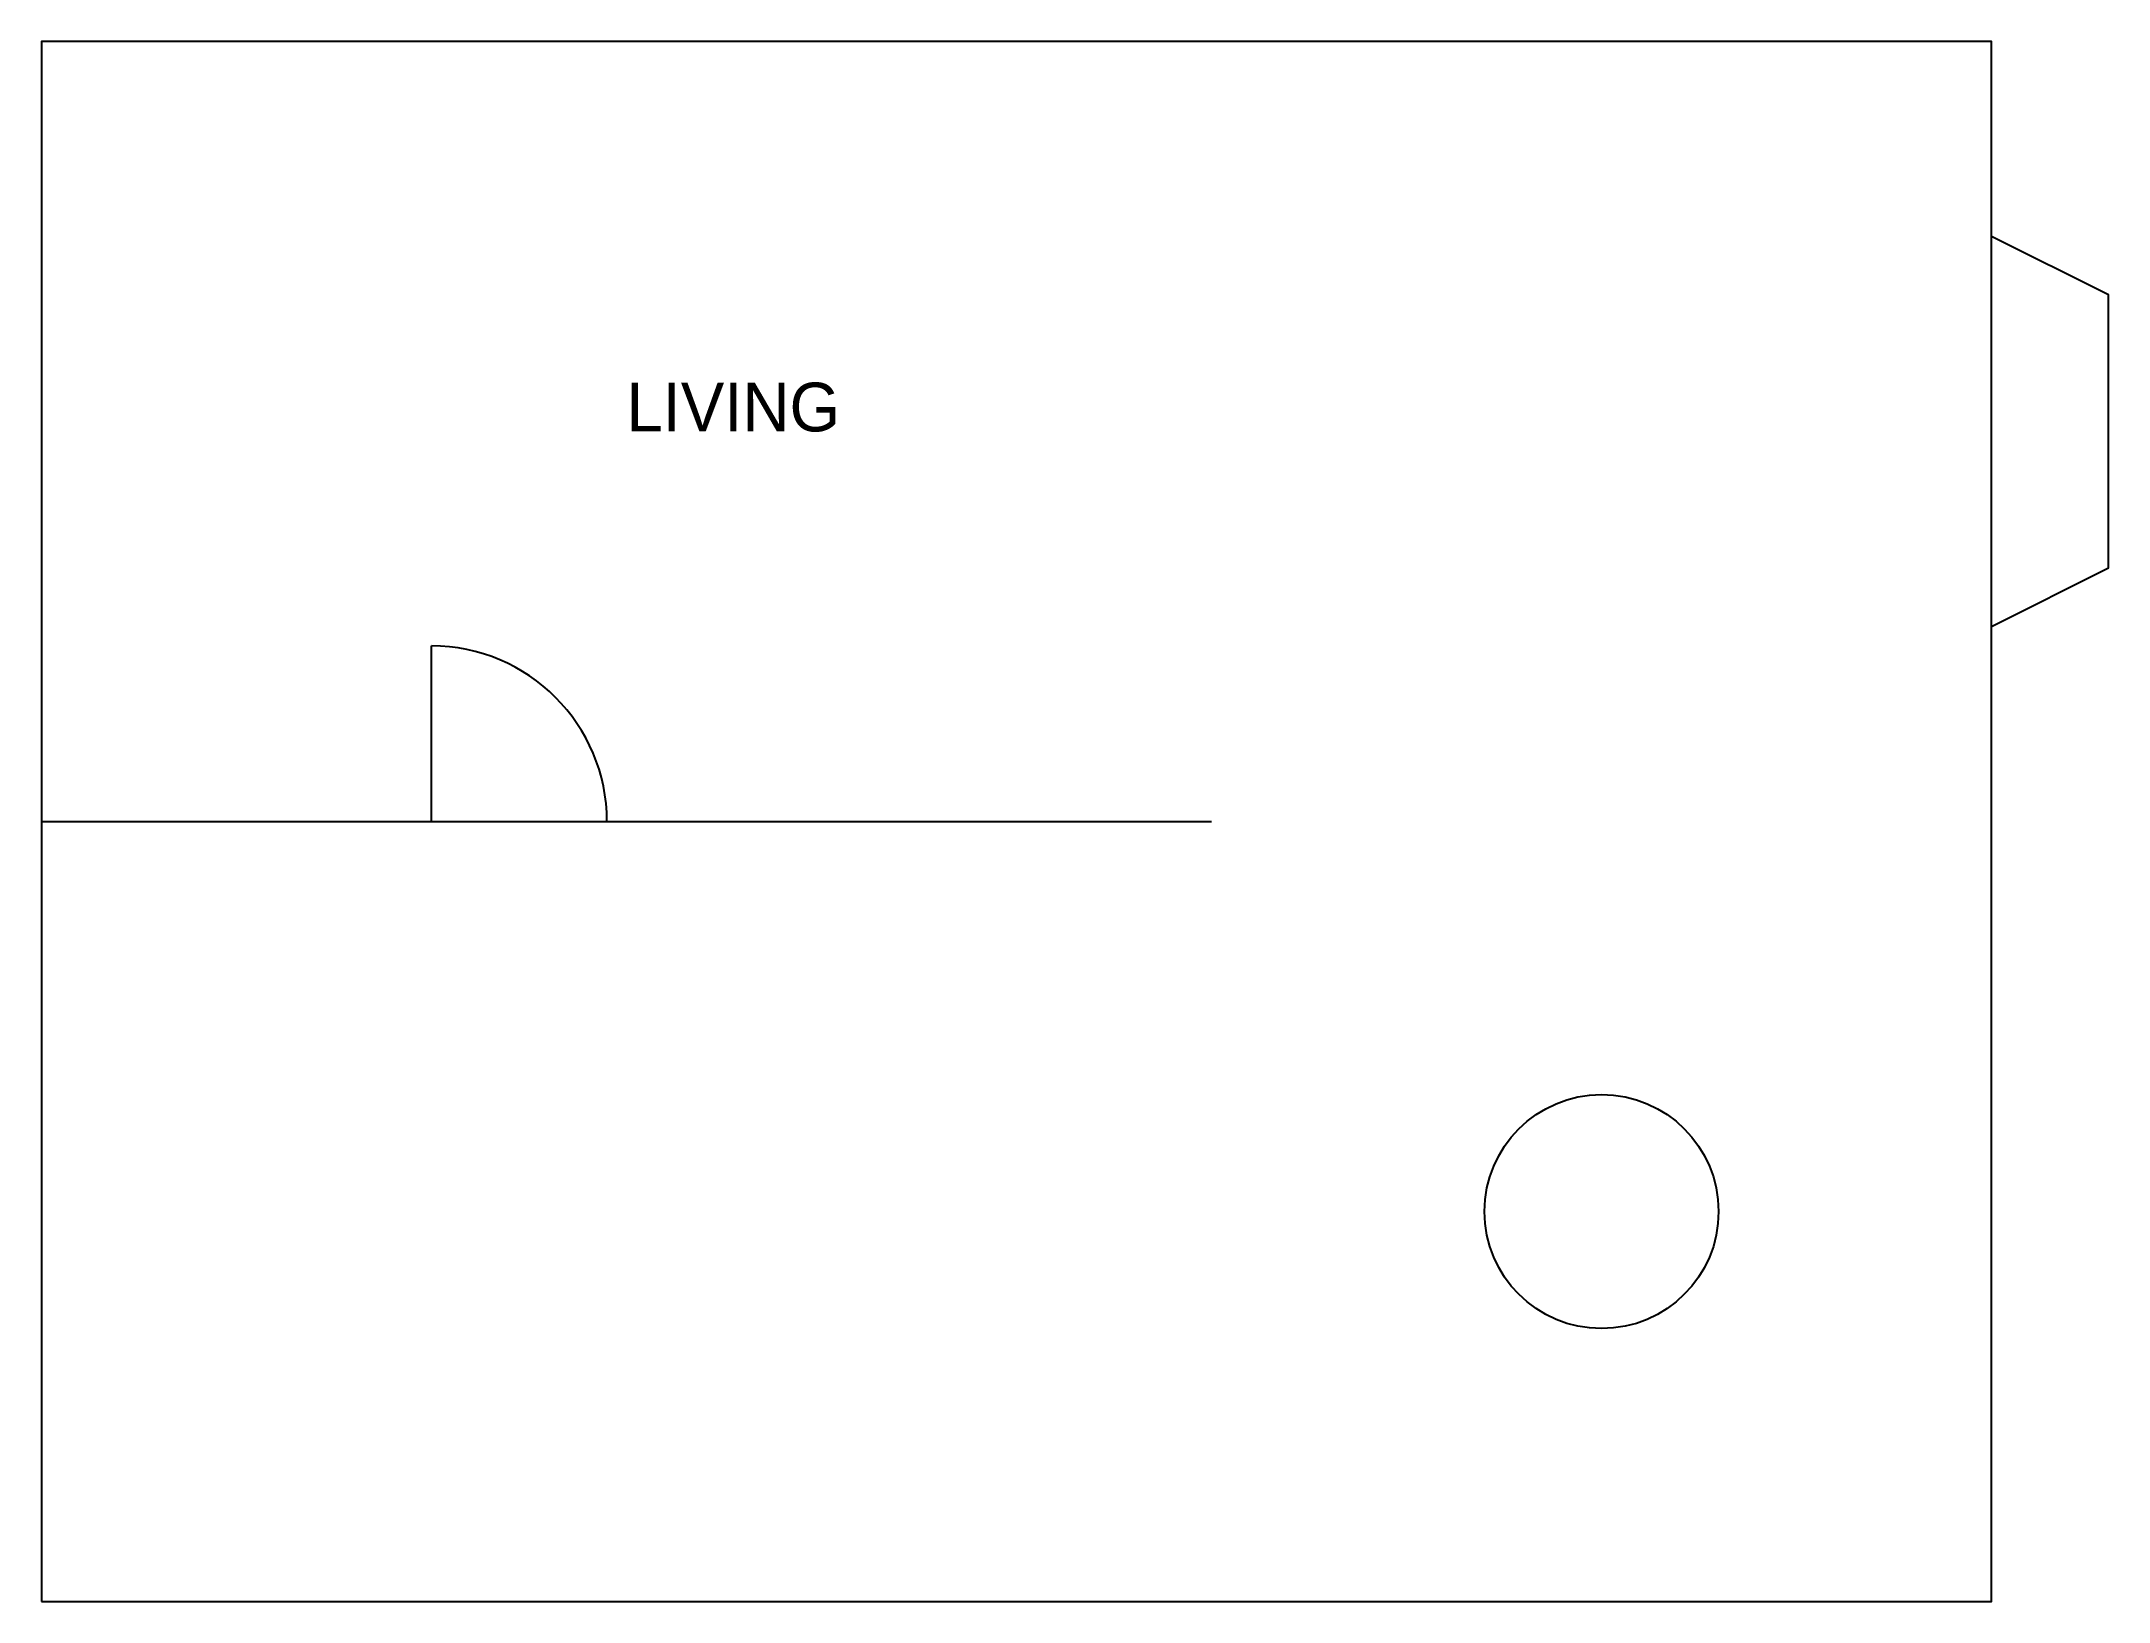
# Model space of a CAD drawing. Header units: millimetres. Extents: x 0 to 10600, y 0 to 8000.
import ezdxf

# ---------------------------------------------------------------- set-up
doc = ezdxf.new("R2010")
doc.units = ezdxf.units.MM
for name, color, linetype in [('DOORS', 3, 'Continuous'), ('FURNITURE', 5, 'Continuous'), ('WALLS', 7, 'Continuous')]:
    doc.layers.add(name, color=color, linetype=linetype)

# ---------------------------------------------------------------- blocks, each defined once
blk = doc.blocks.new('DOOR-900')
for q in [(0, 900), (900, 0)]:
    blk.add_line((0, 0), q)
blk.add_arc((0, 0), 900, 0, 90)

msp = doc.modelspace()

# ---------------------------------------------------------------- linework, layer by layer
at = {"layer": 'FURNITURE'}
msp.add_circle((8000, 2000), 600, dxfattribs=at)
at = {"layer": 'WALLS'}
msp.add_line((0, 4000), (6000, 4000), dxfattribs=at)
msp.add_lwpolyline([(0, 0), (10000, 0), (10000, 8000), (0, 8000)], close=True, dxfattribs=at)
msp.add_lwpolyline([(10000, 5000), (10600, 5300), (10600, 6700), (10000, 7000)], dxfattribs=at)

# ---------------------------------------------------------------- block references
at = {"layer": 'DOORS'}
msp.add_blockref('DOOR-900', (2000, 4000), dxfattribs=at)

# ---------------------------------------------------------------- texts
at = {"layer": 'FURNITURE'}
msp.add_text('LIVING', height=250, dxfattribs=at).set_placement((3000, 6000))

doc.saveas('drawing.dxf')
